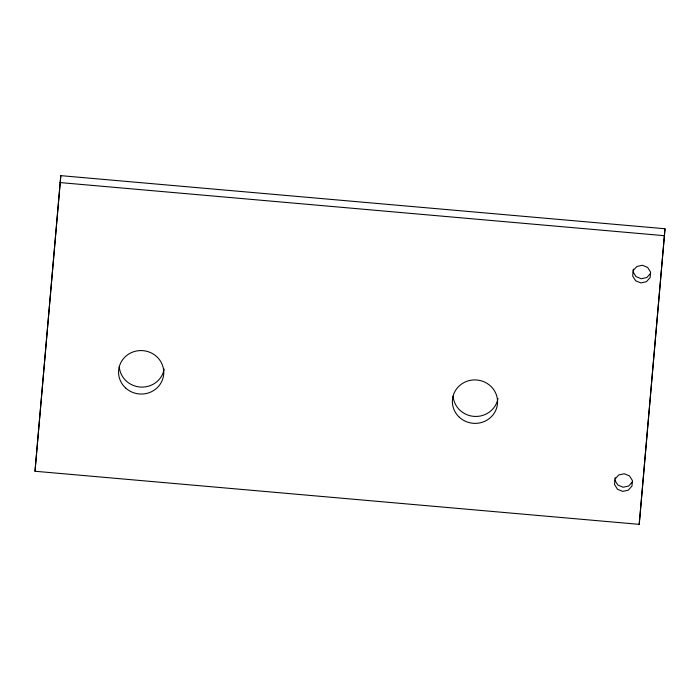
<?xml version="1.0" encoding="UTF-8"?>
<svg xmlns="http://www.w3.org/2000/svg" width="700" height="700" viewBox="0 0 700 700"><rect width="100%" height="100%" fill="white"/><g stroke="black" fill="none" stroke-linecap="round" stroke-linejoin="round"><path stroke-width="1.05" d="M35 471.249L60.812 175.648L665 228.751L639.87 517.423L639.188 524.352L35 471.249L60.812 175.648M615.16 477.645L614.521 484.531L617.47 489.239L622.72 491.4L628.259 490.184L631.977 486.071L632.45 480.62L629.501 475.912L624.251 473.76L618.712 474.968L614.994 479.08M633.316 269.168L632.669 276.054L635.617 280.752L640.867 282.914L646.406 281.706L650.125 277.585L650.606 272.134L647.649 267.435L642.407 265.274L636.86 266.481L633.141 270.602M639.188 524.352L665 228.751M650.536 273.429L646.817 277.541L641.279 278.757L636.029 276.596L633.08 271.889M632.389 481.906L628.67 486.028L623.122 487.235L617.872 485.074L614.924 480.375M60.13 182.577L664.317 235.69M497.963 398.387A22.619 21.735 5.6 0 1 474.644 416.421A22.619 21.735 5.6 0 1 453.093 396.148M164.15 369.049A22.619 21.735 5.6 0 1 140.84 387.082A22.619 21.735 5.6 0 1 119.289 366.8M459.323 417.226A22.619 21.735 5.6 0 0 496.921 406.989A22.619 21.735 5.6 0 0 468.65 380.73A22.619 21.735 5.6 0 0 459.323 417.226M125.51 387.887A22.619 21.735 5.6 0 0 163.117 377.65A22.619 21.735 5.6 0 0 134.846 351.382A22.619 21.735 5.6 0 0 125.51 387.887"/></g></svg>
